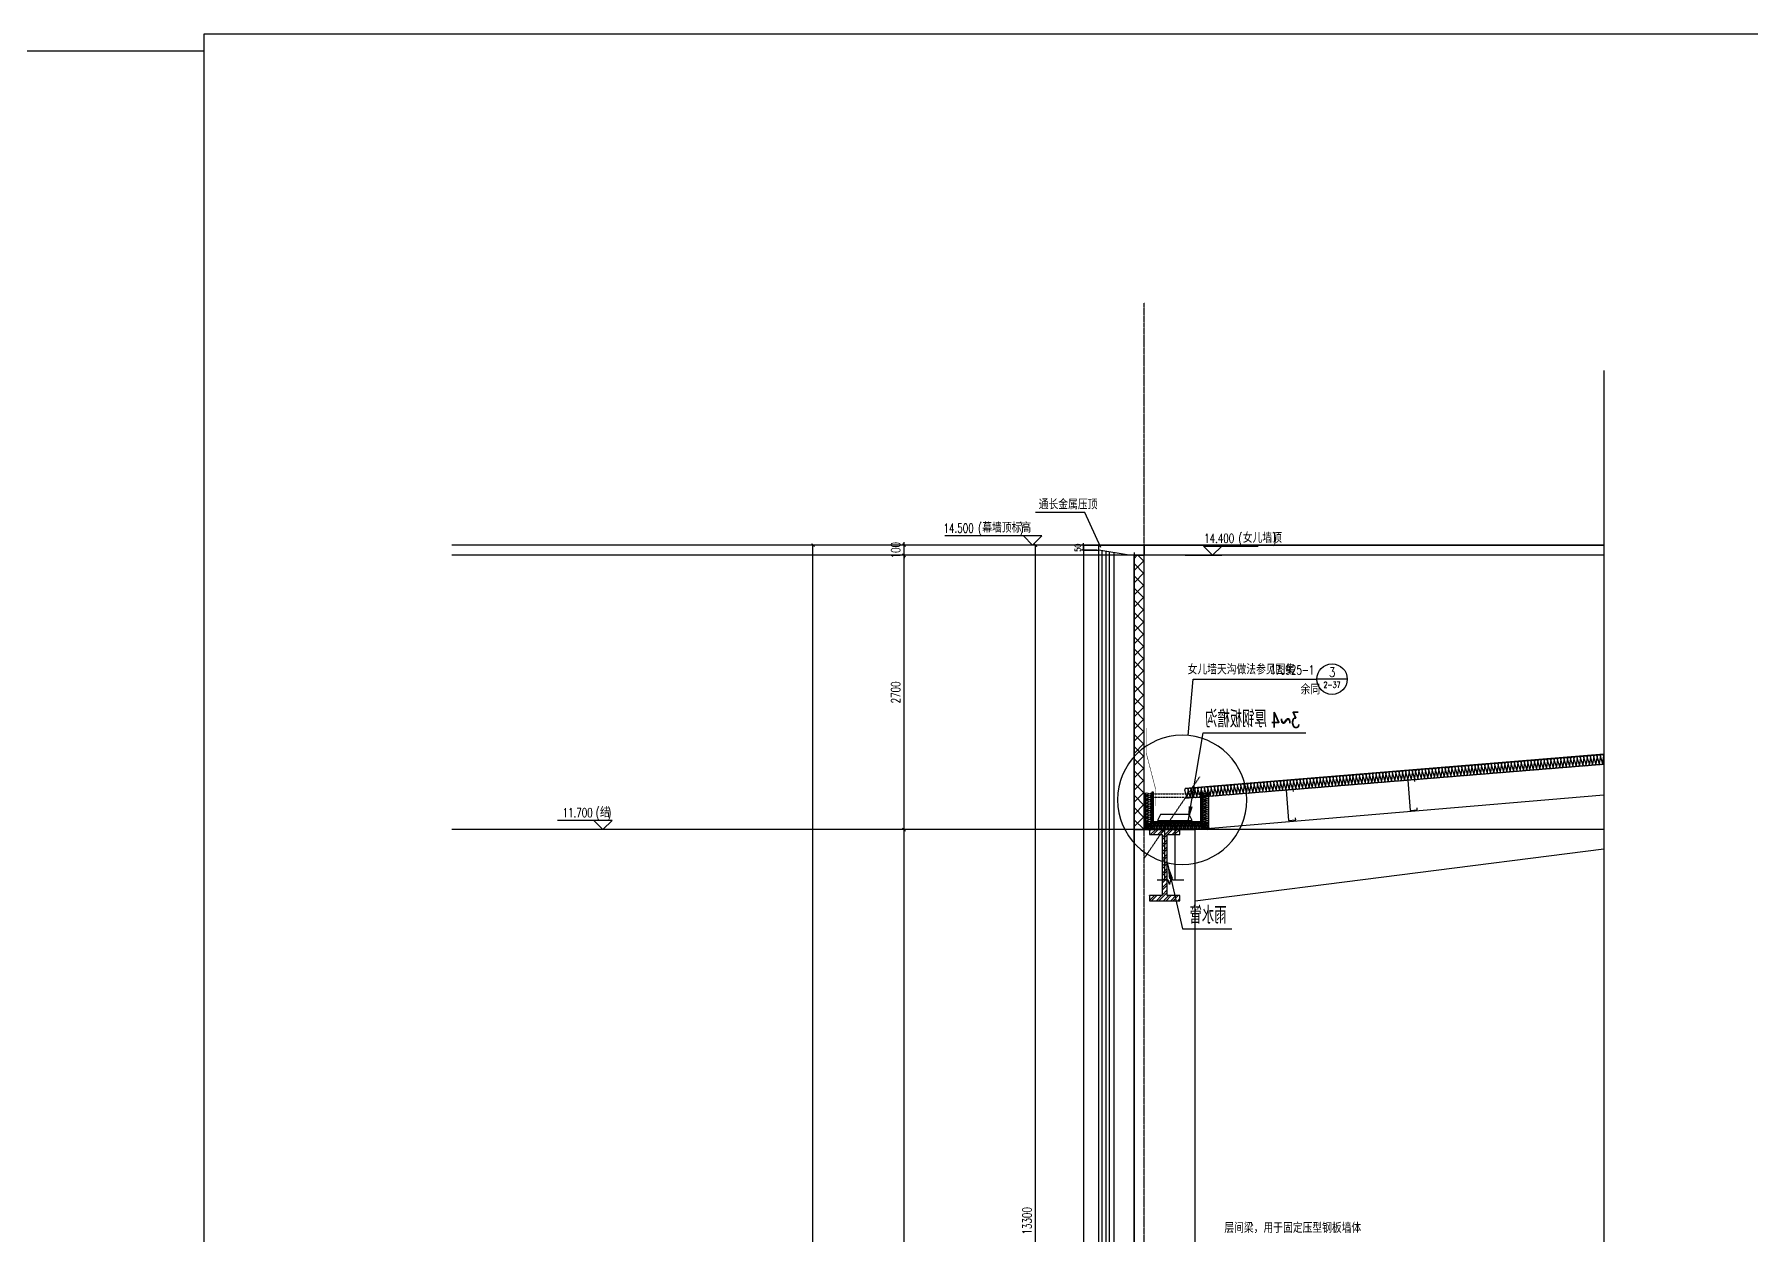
# Model space of a CAD drawing. Extents: x -1899985 to 1774885, y 556286 to 2175695.
# Drawn here: x -1554659 to -1537769, y 575971 to 587784 of the extents above; entities that cross this region are included whole.
import ezdxf
from ezdxf.enums import TextEntityAlignment as Align

# ---------------------------------------------------------------- set-up
doc = ezdxf.new("R2010")
doc.units = 0
doc.header["$LTSCALE"] = 10
doc.header["$MEASUREMENT"] = 0
for name, pattern in [('20剖面图$0$__DASH', [0.35, 0.25, -0.1]), ('20剖面图$0$DASH', [0.35, 0.25, -0.1]), ('20剖面图$0$DOTE', [2.42, 2, -0.2, 0.02, -0.2])]:
    doc.linetypes.add(name, pattern=pattern)
doc.layers.get('Defpoints').update_dxf_attribs({"color": 210})
for name, color, linetype in [('20剖面图$0$A-AXIS-D', 1, 'Continuous'), ('20剖面图$0$A-AXIS-DOTE', 14, '20剖面图$0$DOTE'), ('20剖面图$0$A-AXIS-DP', 126, 'Continuous'), ('20剖面图$0$A-AXIS-SYMB', 3, 'Continuous'), ('20剖面图$0$A-HATCH-2', 251, 'Continuous'), ('20剖面图$0$A-LIN-V', 9, 'Continuous'), ('20剖面图$0$A-WINDOW', 140, 'Continuous'), ('20剖面图$0$AS-COLN', 6, 'Continuous'), ('20剖面图$0$AS-WALL', 40, 'Continuous'), ('20剖面图$0$DIM_ELEV', 3, 'Continuous'), ('20剖面图$0$DIM_LEAD', 3, 'Continuous'), ('20剖面图$0$DIM_SYMB', 3, 'Continuous'), ('20剖面图$0$PUB_HATCH', 8, 'Continuous'), ('20剖面图$0$PUB_TEXT', 7, 'Continuous'), ('20剖面图$0$建-墙-填充', 8, 'Continuous'), ('20剖面图$0$建-柱-钢', 9, 'Continuous'), ('A-AXIS-DP', 126, 'Continuous'), ('A-LIN-V', 9, 'Continuous'), ('DIM_SYMB', 3, 'Continuous'), ('PUB_TEXT', 7, 'Continuous')]:
    doc.layers.add(name, color=color, linetype=linetype)
doc.styles.add('20剖面图$0$_TCH_DIM', font='SIMPLEX', dxfattribs={"bigfont": 'GBCBIG'})
doc.styles.add('20剖面图$0$_TCH_DIM_T3', font='SIMPLEX', dxfattribs={"width": 0.705882, "bigfont": 'GBCBIG'})
doc.styles.add('_TCH_DIM', font='SIMPLEX', dxfattribs={"bigfont": 'GBCBIG'})
doc.styles.add('_TCH_DIM_T3', font='SIMPLEX', dxfattribs={"width": 0.705882, "bigfont": 'GBCBIG'})
doc.dimstyles.new('20剖面图$0$_TCH_ARCH&&30', dxfattribs={"dimtxt": 89.25, "dimasz": 30, "dimexe": 30, "dimexo": 30, "dimgap": 37.875, "dimtad": 1, "dimdec": 0, "dimzin": 0, "dimdsep": 46, "dimtxsty": '20剖面图$0$_TCH_DIM_T3', "dimblk": '20剖面图$0$_ArchTick', "dimcen": 0.09, "dimclrt": 7, "dimazin": 2, "dimtfac": 1, "dimtdec": 0, "dimtix": 1, "dimtmove": 2, "dimatfit": 3, "dimfxl": 1, "dimtolj": 1, "dimtzin": 0, "dimarcsym": 0})
doc.dimstyles.new('_TCH_ARCH&&20', dxfattribs={"dimtxt": 59.5, "dimasz": 20, "dimexe": 20, "dimexo": 20, "dimgap": 25.25, "dimtad": 1, "dimdec": 0, "dimzin": 0, "dimdsep": 46, "dimtxsty": '_TCH_DIM_T3', "dimblk": 'ARCHTICK', "dimcen": 0.09, "dimclrt": 7, "dimazin": 2, "dimtfac": 1, "dimtdec": 0, "dimtix": 1, "dimtmove": 2, "dimatfit": 3, "dimfxl": 1, "dimtolj": 1, "dimtzin": 0, "dimarcsym": 0})

# ---------------------------------------------------------------- blocks, each defined once
blk = doc.blocks.new('20剖面图$0$$LinePat$岩棉板')
at = {"color": 0}
for p, q in [((0, -17), (12, -67)), ((12, -67), (24, -17))]:
    blk.add_line(p, q, dxfattribs=at)
for points in [[(24, -1.5), (0, -1.5)], [(24, -84), (0, -84)]]:
    blk.add_lwpolyline(points)
for centre, start, end in [((12, -17), 0, 180), ((0, -67), 270, 0), ((24, -67), 180, 270)]:
    blk.add_arc(centre, 12, start, end, dxfattribs=at)
blk = doc.blocks.new('20剖面图$0$N46')
at = {"layer": '20剖面图$0$A-LIN-V'}
h = blk.add_hatch(dxfattribs=at)
h.set_pattern_fill('金属', color=256, scale=10)
h.set_pattern_definition([(45, (545, 0), (-17.67766953, 17.67766953), []), (45, (556.785, 0), (-17.67766953, 17.67766953), [])])
h.paths.add_polyline_path([(1161217, -3405469), (1161207, -3405469), (1161207, -3405769), (1161695, -3405769), (1161695, -3405469), (1161685, -3405469), (1161685, -3405759), (1161217, -3405759)])
at = {"layer": '20剖面图$0$A-AXIS-DOTE', "linetype": '20剖面图$0$__DASH', "ltscale": 2}
blk.add_line((1161229, -3405320), (1161774, -3406120), dxfattribs=at)
at = {"layer": '20剖面图$0$A-LIN-V', "const_width": 5}
blk.add_lwpolyline([(1161755, -3404838), (1161755, -3405083), (1161663, -3405439), (1161663, -3405607)], dxfattribs=at)
at = {"layer": '20剖面图$0$A-LIN-V'}
for points in [[(1161217, -3405469), (1161207, -3405469), (1161207, -3405769), (1161695, -3405769), (1161695, -3405469), (1161685, -3405469), (1161685, -3405469), (1161685, -3405469), (1161685, -3405759), (1161217, -3405759), (1161217, -3405469)], [(1161302, -3405749), (1161332, -3405690), (1161615, -3405690), (1161645, -3405749), (1161302, -3405749)], [(1161474, -3405749), (1161474, -3406338)], [(1161574, -3405749), (1161574, -3406338)]]:
    blk.add_lwpolyline(points, dxfattribs=at)
at = {"layer": '20剖面图$0$A-LIN-V', "linetype": '20剖面图$0$DASH', "ltscale": 0.3}
for points in [[(1161685, -3405489), (1161217, -3405489)], [(1161685, -3405519), (1161217, -3405519)]]:
    blk.add_lwpolyline(points, dxfattribs=at)
at = {"layer": '20剖面图$0$DIM_LEAD'}
for p, q in [((1161194, -3404886), (1160185, -3404886)), ((1161343, -3405760), (1161194, -3404886)), ((1161545, -3406175), (1161397, -3406817)), ((1161397, -3406817), (1160912, -3406817))]:
    blk.add_line(p, q, dxfattribs=at)
for points in [[(1161343, -3405760, 0, 40, 0), (1161317, -3405612, 0, 0, 0)], [(1161545, -3406175, 0, 40, 0), (1161511, -3406321, 0, 0, 0)]]:
    blk.add_lwpolyline(points, format="xyseb", dxfattribs=at)
at = {"layer": '20剖面图$0$DIM_SYMB'}
blk.add_lwpolyline([(1161386, -3406338), (1161494, -3406338), (1161509, -3406296), (1161524, -3406380), (1161539, -3406338), (1161646, -3406338)], dxfattribs=at)
at = {"layer": '20剖面图$0$A-LIN-V', "yscale": 0.7272727272727273, "zscale": 0.7272727272727273}
for p, xscale, rotation in [((1161137, -3405479), -0.7499999999999999, 89.99999995942352), ((1161137, -3405497), -0.7499999999999999, 89.99999995942352), ((1161137, -3405515), -0.7499999999999999, 89.99999995942352), ((1161137, -3405533), -0.7499999999999999, 89.99999995942352), ((1161765, -3405479), 0.7499999999999999, 270), ((1161765, -3405497), 0.7499999999999999, 270), ((1161765, -3405515), 0.7499999999999999, 270), ((1161765, -3405533), 0.7499999999999999, 270), ((1161137, -3405551), -0.7499999999999999, 89.99999995942352), ((1161137, -3405569), -0.7499999999999999, 89.99999995942352), ((1161137, -3405587), -0.7499999999999999, 89.99999995942352), ((1161137, -3405605), -0.7499999999999999, 89.99999995942352), ((1161137, -3405623), -0.7499999999999999, 89.99999995942352), ((1161137, -3405641), -0.7499999999999999, 89.99999995942352), ((1161137, -3405659), -0.7499999999999999, 89.99999995942352), ((1161137, -3405677), -0.7499999999999999, 89.99999995942352), ((1161137, -3405695), -0.7499999999999999, 89.99999995942352), ((1161765, -3405551), 0.7499999999999999, 270), ((1161765, -3405569), 0.7499999999999999, 270), ((1161765, -3405587), 0.7499999999999999, 270), ((1161765, -3405605), 0.7499999999999999, 270), ((1161765, -3405623), 0.7499999999999999, 270), ((1161765, -3405641), 0.7499999999999999, 270), ((1161765, -3405659), 0.7499999999999999, 270), ((1161765, -3405677), 0.7499999999999999, 270), ((1161765, -3405695), 0.7499999999999999, 270), ((1161155, -3405839), 0.7467981754181284, 180), ((1161137, -3405713), -0.7499999999999999, 89.99999995942352), ((1161137, -3405731), -0.7499999999999999, 89.99999995942352), ((1161137, -3405749), -0.7499999999999999, 89.99999995942352), ((1161137, -3405767), -0.7499999999999999, 89.99999995942352), ((1161137, -3405785), -0.7499999999999999, 89.99999995942352), ((1161137, -3405803), -0.7499999999999999, 89.99999995942352), ((1161137, -3405821), -0.7499999999999999, 89.99999995942352), ((1161173, -3405839), 0.7467981754181284, 180), ((1161191, -3405839), 0.7467981754181284, 180), ((1161209, -3405839), 0.7467981754181284, 180), ((1161227, -3405839), 0.7467981754181284, 180), ((1161245, -3405839), 0.7467981754181284, 180), ((1161263, -3405839), 0.7467981754181284, 180), ((1161281, -3405839), 0.7467981754181284, 180), ((1161299, -3405839), 0.7467981754181284, 180), ((1161316, -3405839), 0.7467981754181284, 180), ((1161334, -3405839), 0.7467981754181284, 180), ((1161352, -3405839), 0.7467981754181284, 180), ((1161370, -3405839), 0.7467981754181284, 180), ((1161388, -3405839), 0.7467981754181284, 180), ((1161406, -3405839), 0.7467981754181284, 180), ((1161424, -3405839), 0.7467981754181284, 180), ((1161442, -3405839), 0.7467981754181284, 180), ((1161460, -3405839), 0.7467981754181284, 180), ((1161478, -3405839), 0.7467981754181284, 180), ((1161496, -3405839), 0.7467981754181284, 180), ((1161514, -3405839), 0.7467981754181284, 180), ((1161532, -3405839), 0.7467981754181284, 180), ((1161549, -3405839), 0.7467981754181284, 180), ((1161567, -3405839), 0.7467981754181284, 180), ((1161585, -3405839), 0.7467981754181284, 180), ((1161603, -3405839), 0.7467981754181284, 180), ((1161621, -3405839), 0.7467981754181284, 180), ((1161639, -3405839), 0.7467981754181284, 180), ((1161657, -3405839), 0.7467981754181284, 180), ((1161675, -3405839), 0.7467981754181284, 180), ((1161693, -3405839), 0.7467981754181284, 180), ((1161711, -3405839), 0.7467981754181284, 180), ((1161765, -3405713), 0.7499999999999999, 270), ((1161765, -3405731), 0.7499999999999999, 270), ((1161765, -3405749), 0.7499999999999999, 270), ((1161765, -3405767), 0.7499999999999999, 270), ((1161765, -3405785), 0.7499999999999999, 270), ((1161765, -3405803), 0.7499999999999999, 270), ((1161765, -3405821), 0.7499999999999999, 270), ((1161729, -3405839), 0.7467981754181284, 180), ((1161747, -3405839), 0.7467981754181284, 180), ((1161765, -3405839), 0.7467981754181284, 180)]:
    blk.add_blockref('20剖面图$0$$LinePat$岩棉板', p, dxfattribs=dict(at, xscale=xscale, rotation=rotation))
at = {"layer": '20剖面图$0$PUB_TEXT', "style": '20剖面图$0$_TCH_DIM', "width": 0.705882}
blk.add_text('3~4', height=148.8, dxfattribs=at).set_placement((1160238, -3404834))
at = {"layer": '20剖面图$0$PUB_TEXT', "style": '20剖面图$0$_TCH_DIM'}
for s, p in [('厚钢板檐沟', (1160568, -3404834)), ('雨水管', (1160964, -3406765))]:
    blk.add_text(s, height=168.8, dxfattribs=at).set_placement(p)
blk = doc.blocks.new('20剖面图$0$G$CBF9D2CED')
at = {"layer": '20剖面图$0$建-墙-填充'}
h = blk.add_hatch(dxfattribs=at)
h.set_pattern_fill('金属', color=256, scale=20, style=0)
h.set_pattern_definition([(45, (0, 0), (-35.3553, 35.3553), []), (45, (23.57, 0), (-35.3553, 35.3553), [])])
h.paths.add_polyline_path([(-150, 0), (-150, -50), (-25, -50), (-25, -650), (-150, -650), (-150, -700), (150, -700), (150, -650), (25, -650), (25, -50), (150, -50), (150, 0)])
at = {"layer": '20剖面图$0$建-柱-钢'}
for p, q in [((-150, 0), (-150, -50)), ((150, 0), (-150, 0)), ((150, -50), (150, 0)), ((-150, -50), (-25, -50)), ((-25, -50), (-25, -650)), ((25, -650), (25, -50)), ((25, -50), (150, -50)), ((-25, -650), (-150, -650)), ((-150, -650), (-150, -700)), ((150, -650), (25, -650)), ((150, -700), (150, -650)), ((-150, -700), (150, -700))]:
    blk.add_line(p, q, dxfattribs=at)
blk = doc.blocks.new('20剖面图$0$_ArchTick')
at = {"color": 0, "linetype": 'ByBlock', "const_width": 0.4}
blk.add_lwpolyline([(-0.5, -0.5), (0.5, 0.5)], dxfattribs=at)
blk = doc.blocks.new('*D268')
at = {"layer": '20剖面图$0$A-AXIS-DP', "color": 0, "lineweight": -2, "transparency": 16777216}
for p, q in [((-1544574, 582757), (-1544836, 582757)), ((-1544806, 569457), (-1544806, 582757)), ((-1544574, 569457), (-1544836, 569457))]:
    blk.add_line(p, q, dxfattribs=at)
at = {"layer": 'Defpoints', "color": 0, "transparency": 16777216}
for p in [(-1544806, 582757), (-1544544, 582757), (-1544544, 569457)]:
    blk.add_point(p, dxfattribs=at)
at = {"layer": '20剖面图$0$A-AXIS-DP', "color": 0, "lineweight": -2, "transparency": 16777216, "xscale": 30, "yscale": 30, "zscale": 30}
for p, rotation in [((-1544806, 582757), 90), ((-1544806, 569457), 270)]:
    blk.add_blockref('20剖面图$0$_ArchTick', p, dxfattribs=dict(at, rotation=rotation))
at = {"layer": '20剖面图$0$A-AXIS-DP', "color": 7, "transparency": 16777216, "insert": (-1544889, 576107), "char_height": 89.2, "attachment_point": 5, "rotation": 90, "style": '20剖面图$0$_TCH_DIM_T3'}
blk.add_mtext('\\A1;13300', dxfattribs=at)
blk = doc.blocks.new('*D269')
at = {"layer": '20剖面图$0$A-AXIS-D', "color": 0, "lineweight": -2, "transparency": 16777216}
for p, q in [((-1546748, 582757), (-1547026, 582757)), ((-1546996, 567957), (-1546996, 582757)), ((-1546748, 567957), (-1547026, 567957))]:
    blk.add_line(p, q, dxfattribs=at)
at = {"layer": 'Defpoints', "color": 0, "transparency": 16777216}
for p in [(-1546996, 582757), (-1546718, 582757), (-1546718, 567957)]:
    blk.add_point(p, dxfattribs=at)
at = {"layer": '20剖面图$0$A-AXIS-D', "color": 0, "lineweight": -2, "transparency": 16777216, "xscale": 30, "yscale": 30, "zscale": 30}
for p, rotation in [((-1546996, 582757), 90), ((-1546996, 567957), 270)]:
    blk.add_blockref('20剖面图$0$_ArchTick', p, dxfattribs=dict(at, rotation=rotation))
at = {"layer": '20剖面图$0$A-AXIS-D', "color": 7, "transparency": 16777216, "insert": (-1547078, 575357), "char_height": 89.2, "attachment_point": 5, "rotation": 90, "style": '20剖面图$0$_TCH_DIM_T3'}
blk.add_mtext('\\A1;14800', dxfattribs=at)
blk = doc.blocks.new('*D271')
at = {"layer": '20剖面图$0$A-AXIS-D', "color": 0, "lineweight": -2, "transparency": 16777216}
for p, q in [((-1545860, 579957), (-1546130, 579957)), ((-1546100, 568257), (-1546100, 579957)), ((-1545860, 568257), (-1546130, 568257))]:
    blk.add_line(p, q, dxfattribs=at)
at = {"layer": 'Defpoints', "color": 0, "transparency": 16777216}
for p in [(-1546100, 579957), (-1545830, 579957), (-1545830, 568257)]:
    blk.add_point(p, dxfattribs=at)
at = {"layer": '20剖面图$0$A-AXIS-D', "color": 0, "lineweight": -2, "transparency": 16777216, "xscale": 30, "yscale": 30, "zscale": 30}
for p, rotation in [((-1546100, 579957), 90), ((-1546100, 568257), 270)]:
    blk.add_blockref('20剖面图$0$_ArchTick', p, dxfattribs=dict(at, rotation=rotation))
at = {"layer": '20剖面图$0$A-AXIS-D', "color": 7, "transparency": 16777216, "insert": (-1546182, 574107), "char_height": 89.2, "attachment_point": 5, "rotation": 90, "style": '20剖面图$0$_TCH_DIM_T3'}
blk.add_mtext('\\A1;11700', dxfattribs=at)
blk = doc.blocks.new('*D272')
at = {"layer": '20剖面图$0$A-AXIS-D', "color": 0, "lineweight": -2, "transparency": 16777216}
for p, q in [((-1545860, 582657), (-1546130, 582657)), ((-1546100, 579957), (-1546100, 582657)), ((-1545860, 579957), (-1546130, 579957))]:
    blk.add_line(p, q, dxfattribs=at)
at = {"layer": 'Defpoints', "color": 0, "transparency": 16777216}
for p in [(-1546100, 582657), (-1545830, 582657), (-1545830, 579957)]:
    blk.add_point(p, dxfattribs=at)
at = {"layer": '20剖面图$0$A-AXIS-D', "color": 0, "lineweight": -2, "transparency": 16777216, "xscale": 30, "yscale": 30, "zscale": 30}
for p, rotation in [((-1546100, 582657), 90), ((-1546100, 579957), 270)]:
    blk.add_blockref('20剖面图$0$_ArchTick', p, dxfattribs=dict(at, rotation=rotation))
at = {"layer": '20剖面图$0$A-AXIS-D', "color": 7, "transparency": 16777216, "insert": (-1546182, 581307), "char_height": 89.2, "attachment_point": 5, "rotation": 90, "style": '20剖面图$0$_TCH_DIM_T3'}
blk.add_mtext('\\A1;2700', dxfattribs=at)
blk = doc.blocks.new('*D273')
at = {"layer": '20剖面图$0$A-AXIS-D', "color": 0, "lineweight": -2, "transparency": 16777216}
for p, q in [((-1545860, 582757), (-1546130, 582757)), ((-1546100, 582757), (-1546100, 582787)), ((-1546100, 582657), (-1546100, 582757)), ((-1545860, 582657), (-1546130, 582657)), ((-1546100, 582657), (-1546100, 582627))]:
    blk.add_line(p, q, dxfattribs=at)
at = {"layer": 'Defpoints', "color": 0, "transparency": 16777216}
for p in [(-1546100, 582757), (-1545830, 582757), (-1545830, 582657)]:
    blk.add_point(p, dxfattribs=at)
at = {"layer": '20剖面图$0$A-AXIS-D', "color": 0, "lineweight": -2, "transparency": 16777216, "xscale": 30, "yscale": 30, "zscale": 30}
for p, rotation in [((-1546100, 582757), 270), ((-1546100, 582657), 90)]:
    blk.add_blockref('20剖面图$0$_ArchTick', p, dxfattribs=dict(at, rotation=rotation))
at = {"layer": '20剖面图$0$A-AXIS-D', "color": 7, "transparency": 16777216, "insert": (-1546182, 582707), "char_height": 89.2, "attachment_point": 5, "rotation": 90, "style": '20剖面图$0$_TCH_DIM_T3'}
blk.add_mtext('\\A1;100', dxfattribs=at)
blk = doc.blocks.new('20剖面图$0$CURVEPATTERNLIB$SYSLIB$岩棉板')
at = {"color": 0}
for p, q in [((0, -17), (12, -67)), ((12, -67), (24, -17))]:
    blk.add_line(p, q, dxfattribs=at)
for centre, start, end in [((12, -17), 0, 180), ((0, -67), 270, 0), ((24, -67), 180, 270)]:
    blk.add_arc(centre, 12, start, end, dxfattribs=at)
blk = doc.blocks.new('_ArchTick')
at = {"color": 0, "linetype": 'ByBlock', "const_width": 0.4}
blk.add_lwpolyline([(-0.5, -0.5), (0.5, 0.5)], dxfattribs=at)
blk = doc.blocks.new('*D110')
at = {"layer": 'A-AXIS-DP', "color": 0, "lineweight": -2, "transparency": 16777216}
for p, q in [((-1544202, 582757), (-1544355, 582757)), ((-1544202, 582707), (-1544355, 582707)), ((-1544335, 582757), (-1544335, 582777)), ((-1544335, 582707), (-1544335, 582757)), ((-1544335, 582707), (-1544335, 582687))]:
    blk.add_line(p, q, dxfattribs=at)
at = {"layer": 'Defpoints', "color": 0, "transparency": 16777216}
for p in [(-1544335, 582757), (-1544182, 582757), (-1544182, 582707)]:
    blk.add_point(p, dxfattribs=at)
at = {"layer": 'A-AXIS-DP', "color": 0, "lineweight": -2, "transparency": 16777216, "xscale": 20, "yscale": 20, "zscale": 20}
for p, rotation in [((-1544335, 582757), 270), ((-1544335, 582707), 90)]:
    blk.add_blockref('_ArchTick', p, dxfattribs=dict(at, rotation=rotation))
at = {"layer": 'A-AXIS-DP', "color": 7, "transparency": 16777216, "insert": (-1544390, 582732), "char_height": 59.5, "attachment_point": 5, "rotation": 90, "style": '_TCH_DIM_T3'}
blk.add_mtext('\\A1;50', dxfattribs=at)
blk = doc.blocks.new('20剖面图')
at = {"layer": '20剖面图$0$PUB_HATCH'}
h = blk.add_hatch(dxfattribs=at)
h.set_pattern_fill('多孔材料', color=256, scale=30, style=0)
h.set_pattern_definition([(45, (60, 0), (-60.000061, 60.000061), []), (135, (60, 0), (-60.000061, -60.000061), [])])
h.paths.add_polyline_path([(-1543735.6, 579957.5), (-1543735.6, 582657.5), (-1543835.6, 582657.5), (-1543835.6, 579957.5)])
at = {"layer": '20剖面图$0$A-AXIS-DOTE'}
blk.add_line((-1543735.6, 565758.8), (-1543735.6, 585146), dxfattribs=at)
at = {"layer": '20剖面图$0$A-AXIS-DOTE', "linetype": '20剖面图$0$__DASH', "ltscale": 2}
for p, q in [((-1539213.2, 582757.5), (-1550550.8, 582757.5)), ((-1539213.2, 582657.5), (-1550550.8, 582657.5)), ((-1539213.2, 579957.5), (-1550550.8, 579957.5))]:
    blk.add_line(p, q, dxfattribs=at)
at = {"layer": '20剖面图$0$A-AXIS-SYMB'}
for p, q in [((-1543305.1, 580883.5), (-1543254.5, 581438.1)), ((-1543254.5, 581438.1), (-1542038, 581438.1)), ((-1541738, 581438.1), (-1542038, 581438.1))]:
    blk.add_line(p, q, dxfattribs=at)
blk.add_lwpolyline([(-1542727, 580250.2, 1), (-1543998.8, 580250.2, 1)], format="xyb", close=True, dxfattribs=at)
blk.add_circle((-1541888, 581438.1), 150, dxfattribs=at)
at = {"layer": '20剖面图$0$A-LIN-V'}
for p, q in [((-1544335.6, 582757.5), (-1544191.7, 582757.5)), ((-1544335.6, 582757.5), (-1544335.6, 569457.5)), ((-1544335.6, 582707.5), (-1544181.7, 582707.5)), ((-1544191.7, 582757.5), (-1539213.2, 582757.5)), ((-1544035.6, 582682.8), (-1544035.6, 568157.5)), ((-1543835.6, 582682.8), (-1543835.6, 568157.5)), ((-1543435.6, 579957.5), (-1543835.6, 579957.5)), ((-1543835.6, 579957.5), (-1543235.6, 579957.5)), ((-1543835.6, 569457.5), (-1543835.6, 579957.5)), ((-1543235.6, 568257.5), (-1543235.6, 579957.5))]:
    blk.add_line(p, q, dxfattribs=at)
at = {"layer": '20剖面图$0$A-LIN-V', "color": 2}
for p, q in [((-1543235.6, 579957.5), (-1539213.2, 580298.7)), ((-1543235.6, 579257.5), (-1539213.2, 579769.3))]:
    blk.add_line(p, q, dxfattribs=at)
at = {"layer": '20剖面图$0$A-LIN-V'}
for points in [[(-1542268.4, 580332.7), (-1542270, 580352.6), (-1542339.8, 580347), (-1542315.6, 580048), (-1542245.8, 580053.6), (-1542247.4, 580073.5)], [(-1541072.3, 580429.3), (-1541073.9, 580449.3), (-1541143.7, 580443.6), (-1541119.5, 580144.6), (-1541049.7, 580150.3), (-1541051.3, 580170.2)]]:
    blk.add_lwpolyline(points, dxfattribs=at)
at = {"layer": '20剖面图$0$A-WINDOW'}
for p, q in [((-1544181.7, 569457.5), (-1544181.7, 582757.5)), ((-1544148.7, 569457.5), (-1544148.7, 582701.9)), ((-1544114.7, 582696.1), (-1544114.7, 569457.5)), ((-1544081.7, 582690.6), (-1544081.7, 569457.5))]:
    blk.add_line(p, q, dxfattribs=at)
blk.add_lwpolyline([(-1544181.7, 582757.5), (-1543735.6, 582757.5), (-1543735.6, 582657.5), (-1543885.6, 582657.5), (-1544181.7, 582707.5)], close=True, dxfattribs=at)
at = {"layer": '20剖面图$0$AS-COLN'}
for p, q in [((-1539213.2, 580698.7), (-1543334.6, 580363)), ((-1539213.2, 580598.6), (-1543335.5, 580262.9))]:
    blk.add_line(p, q, dxfattribs=at)
at = {"layer": '20剖面图$0$AS-WALL'}
for p, q in [((-1543835.6, 579957.5), (-1543835.6, 582657.5)), ((-1543835.6, 582657.5), (-1543735.6, 582657.5)), ((-1543735.6, 579957.5), (-1543735.6, 582657.5)), ((-1543835.6, 579957.5), (-1543735.6, 579957.5))]:
    blk.add_line(p, q, dxfattribs=at)
at = {"layer": '20剖面图$0$DIM_ELEV'}
for p, q in [((-1544745.6, 582847.5), (-1545697.6, 582847.5)), ((-1544835.6, 582757.5), (-1544925.6, 582847.5)), ((-1544625.6, 582757.5), (-1544925.6, 582757.5)), ((-1544835.6, 582757.5), (-1544745.6, 582847.5)), ((-1543062.9, 582657.5), (-1543152.9, 582747.5)), ((-1543152.9, 582747.5), (-1542616.5, 582747.5)), ((-1543062.9, 582657.5), (-1542972.9, 582747.5)), ((-1543332.9, 582657.5), (-1542972.9, 582657.5)), ((-1548972.8, 580047.5), (-1549509.2, 580047.5)), ((-1549062.8, 579957.5), (-1549152.8, 580047.5)), ((-1549062.8, 579957.5), (-1548972.8, 580047.5)), ((-1548852.8, 579957.5), (-1549152.8, 579957.5))]:
    blk.add_line(p, q, dxfattribs=at)
at = {"layer": '20剖面图$0$DIM_SYMB'}
blk.add_lwpolyline([(-1539213.2, 584475.8), (-1539213.2, 575619.8), (-1539150.2, 575596.9), (-1539276.2, 575574.7), (-1539213.2, 575552.3), (-1539213.2, 566696.4)], dxfattribs=at)
at = {"layer": '20剖面图$0$A-HATCH-2', "xscale": -1.356746405326877, "yscale": 1.351351351351351, "zscale": 1.351351351351351, "rotation": 4.653246664435737}
for p in [(-1539444.5, 580686.8), (-1539412, 580689.4), (-1539379.6, 580692.1), (-1539347.1, 580694.7), (-1539314.7, 580697.4), (-1539282.2, 580700), (-1539249.7, 580702.6), (-1539217.3, 580705.3), (-1541521.6, 580517.7), (-1541489.1, 580520.4), (-1541456.7, 580523), (-1541424.2, 580525.7), (-1541391.8, 580528.3), (-1541359.3, 580530.9), (-1541326.8, 580533.6), (-1541294.4, 580536.2), (-1541261.9, 580538.9), (-1541229.5, 580541.5), (-1541197, 580544.1), (-1541164.6, 580546.8), (-1541132.1, 580549.4), (-1541099.7, 580552.1), (-1541067.2, 580554.7), (-1541034.8, 580557.4), (-1541002.3, 580560), (-1540969.8, 580562.6), (-1540937.4, 580565.3), (-1540904.9, 580567.9), (-1540872.5, 580570.6), (-1540840, 580573.2), (-1540807.6, 580575.8), (-1540775.1, 580578.5), (-1540742.7, 580581.1), (-1540710.2, 580583.8), (-1540677.7, 580586.4), (-1540645.3, 580589.1), (-1540612.8, 580591.7), (-1540580.4, 580594.3), (-1540547.9, 580597), (-1540515.5, 580599.6), (-1540483, 580602.3), (-1540450.6, 580604.9), (-1540418.1, 580607.5), (-1540385.7, 580610.2), (-1540353.2, 580612.8), (-1540320.7, 580615.5), (-1540288.3, 580618.1), (-1540255.8, 580620.8), (-1540223.4, 580623.4), (-1540190.9, 580626), (-1540158.5, 580628.7), (-1540126, 580631.3), (-1540093.6, 580634), (-1540061.1, 580636.6), (-1540028.7, 580639.2), (-1539996.2, 580641.9), (-1539963.7, 580644.5), (-1539931.3, 580647.2), (-1539898.8, 580649.8), (-1539866.4, 580652.5), (-1539833.9, 580655.1), (-1539801.5, 580657.7), (-1539769, 580660.4), (-1539736.6, 580663), (-1539704.1, 580665.7), (-1539671.7, 580668.3), (-1539639.2, 580670.9), (-1539606.7, 580673.6), (-1539574.3, 580676.2), (-1539541.8, 580678.9), (-1539509.4, 580681.5), (-1539476.9, 580684.2), (-1543306.6, 580372.4), (-1543274.1, 580375.1), (-1543241.7, 580377.7), (-1543209.2, 580380.4), (-1543176.8, 580383), (-1543144.3, 580385.7), (-1543111.8, 580388.3), (-1543079.4, 580390.9), (-1543046.9, 580393.6), (-1543014.5, 580396.2), (-1542982, 580398.9), (-1542949.6, 580401.5), (-1542917.1, 580404.1), (-1542884.7, 580406.8), (-1542852.2, 580409.4), (-1542819.8, 580412.1), (-1542787.3, 580414.7), (-1542754.8, 580417.4), (-1542722.4, 580420), (-1542689.9, 580422.6), (-1542657.5, 580425.3), (-1542625, 580427.9), (-1542592.6, 580430.6), (-1542560.1, 580433.2), (-1542527.7, 580435.8), (-1542495.2, 580438.5), (-1542462.8, 580441.1), (-1542430.3, 580443.8), (-1542397.8, 580446.4), (-1542365.4, 580449.1), (-1542332.9, 580451.7), (-1542300.5, 580454.3), (-1542268, 580457), (-1542235.6, 580459.6), (-1542203.1, 580462.3), (-1542170.7, 580464.9), (-1542138.2, 580467.5), (-1542105.8, 580470.2), (-1542073.3, 580472.8), (-1542040.8, 580475.5), (-1542008.4, 580478.1), (-1541975.9, 580480.8), (-1541943.5, 580483.4), (-1541911, 580486), (-1541878.6, 580488.7), (-1541846.1, 580491.3), (-1541813.7, 580494), (-1541781.2, 580496.6), (-1541748.8, 580499.2), (-1541716.3, 580501.9), (-1541683.8, 580504.5), (-1541651.4, 580507.2), (-1541618.9, 580509.8), (-1541586.5, 580512.5), (-1541554, 580515.1)]:
    blk.add_blockref('20剖面图$0$CURVEPATTERNLIB$SYSLIB$岩棉板', p, dxfattribs=at)
at = {"layer": '20剖面图$0$A-LIN-V', "xscale": -1}
blk.add_blockref('20剖面图$0$N46', (-381962.1, 3985796.7), dxfattribs=at)
at = {"layer": '20剖面图$0$A-LIN-V'}
blk.add_blockref('20剖面图$0$G$CBF9D2CED', (-1543535.6, 579957.5), dxfattribs=at)
at = {"layer": '20剖面图$0$PUB_TEXT', "style": '20剖面图$0$_TCH_DIM', "width": 0.705882}
for s, height, p in [('14.500', 89.25, (-1545711.2, 582879)), ('(', 89.2, (-1545372.2, 582879)), (')', 89.2, (-1544961.5, 582879)), ('(', 89.2, (-1542808.5, 582779)), (')', 89.2, (-1542471.6, 582779)), ('14.400', 89.25, (-1543147.5, 582779)), ('17J925-1', 89.25, (-1542498.5, 581484.3)), ('(', 89.2, (-1549133.6, 580079)), (')', 89.2, (-1549017.9, 580079)), ('11.700', 89.25, (-1549460.6, 580079))]:
    blk.add_text(s, height=height, dxfattribs=at).set_placement(p)
at = {"layer": '20剖面图$0$PUB_TEXT', "style": '20剖面图$0$_TCH_DIM'}
for s, height, p in [('幕墙顶标高', 101.28, (-1545330.2, 582879)), ('女儿墙顶', 101.28, (-1542766.5, 582779)), ('女儿墙天沟做法参见图集', 101.277, (-1543309.4, 581484.3)), ('余同', 101.28, (-1542197.9, 581287.2)), ('结', 101.3, (-1549091.6, 580079)), ('层间梁，用于固定压型钢板墙体', 101.277, (-1542947.9, 575988.4))]:
    blk.add_text(s, height=height, dxfattribs=at).set_placement(p)
for s, height, width, p, p2 in [('3', 90.6, 1.34975, (-1541921.1, 581460.4), (-1541854.8, 581460.4)), ('2-37', 57.37, 1.082031, (-1541971.9, 581353.9), (-1541804, 581353.9))]:
    blk.add_text(s, height=height, dxfattribs=dict(at, width=width)).set_placement(p, p2, align=Align.FIT)
at = {"layer": '20剖面图$0$A-AXIS-D'}
for p1, p2, distance, picture, middle in [((-1546718.2, 567957.5), (-1546718.2, 582757.5), 277.5, '*D269', (-1547078.3, 575357.5)), ((-1545829.6, 582657.5), (-1545829.6, 582757.5), 270, '*D273', (-1546182.1, 582707.5)), ((-1545829.6, 579957.5), (-1545829.6, 582657.5), 270, '*D272', (-1546182.1, 581307.5)), ((-1545829.6, 568257.5), (-1545829.6, 579957.5), 270, '*D271', (-1546182.1, 574107.5))]:
    dim = blk.add_aligned_dim(p1=p1, p2=p2, distance=distance, dimstyle='20剖面图$0$_TCH_ARCH&&30', dxfattribs=at)
    dim.commit()
    dim.dimension.update_dxf_attribs({"geometry": picture, "text_midpoint": middle})
at = {"layer": '20剖面图$0$A-AXIS-DP'}
dim = blk.add_aligned_dim(p1=(-1544544.3, 569457.5), p2=(-1544544.3, 582757.5), distance=262, dimstyle='20剖面图$0$_TCH_ARCH&&30', dxfattribs=at)
dim.commit()
dim.dimension.update_dxf_attribs({"geometry": '*D268', "text_midpoint": (-1544888.8, 576107.5)})

msp = doc.modelspace()

# ---------------------------------------------------------------- block references
at = {"layer": 'A-LIN-V'}
msp.add_blockref('20剖面图', (0, 0), dxfattribs=at)

# ---------------------------------------------------------------- next in the draw order: linework, layer by layer
for points in [[(-1552989.5, 563027.3), (-1536530.6, 563027.3), (-1536530.6, 587783.7), (-1552989.5, 587783.7)], [(-1568076.8, 587622.4), (-1552989.5, 587622.4), (-1552989.5, 563027.3), (-1568076.8, 563027.3)]]:
    msp.add_lwpolyline(points, close=True, dxfattribs=at)
at = {"layer": 'DIM_SYMB'}
for p, q in [((-1544321.9, 583077.2), (-1544805.9, 583077.2)), ((-1544164.1, 582732.5), (-1544321.9, 583077.2))]:
    msp.add_line(p, q, dxfattribs=at)

# ---------------------------------------------------------------- next in the draw order: texts
at = {"layer": 'PUB_TEXT', "style": '_TCH_DIM'}
msp.add_text('通长金属压顶', height=101.28, dxfattribs=at).set_placement((-1544774.4, 583108.7))

# ---------------------------------------------------------------- next in the draw order: dimensions: what is measured, and where the dimension line sits
at = {"layer": 'A-AXIS-DP'}
dim = msp.add_aligned_dim(p1=(-1544181.7, 582707.5), p2=(-1544181.7, 582757.5), distance=153.6, dimstyle='_TCH_ARCH&&20', dxfattribs=at)
dim.commit()
dim.dimension.update_dxf_attribs({"geometry": '*D110', "text_midpoint": (-1544390.3, 582732.5)})

doc.saveas('drawing.dxf')
